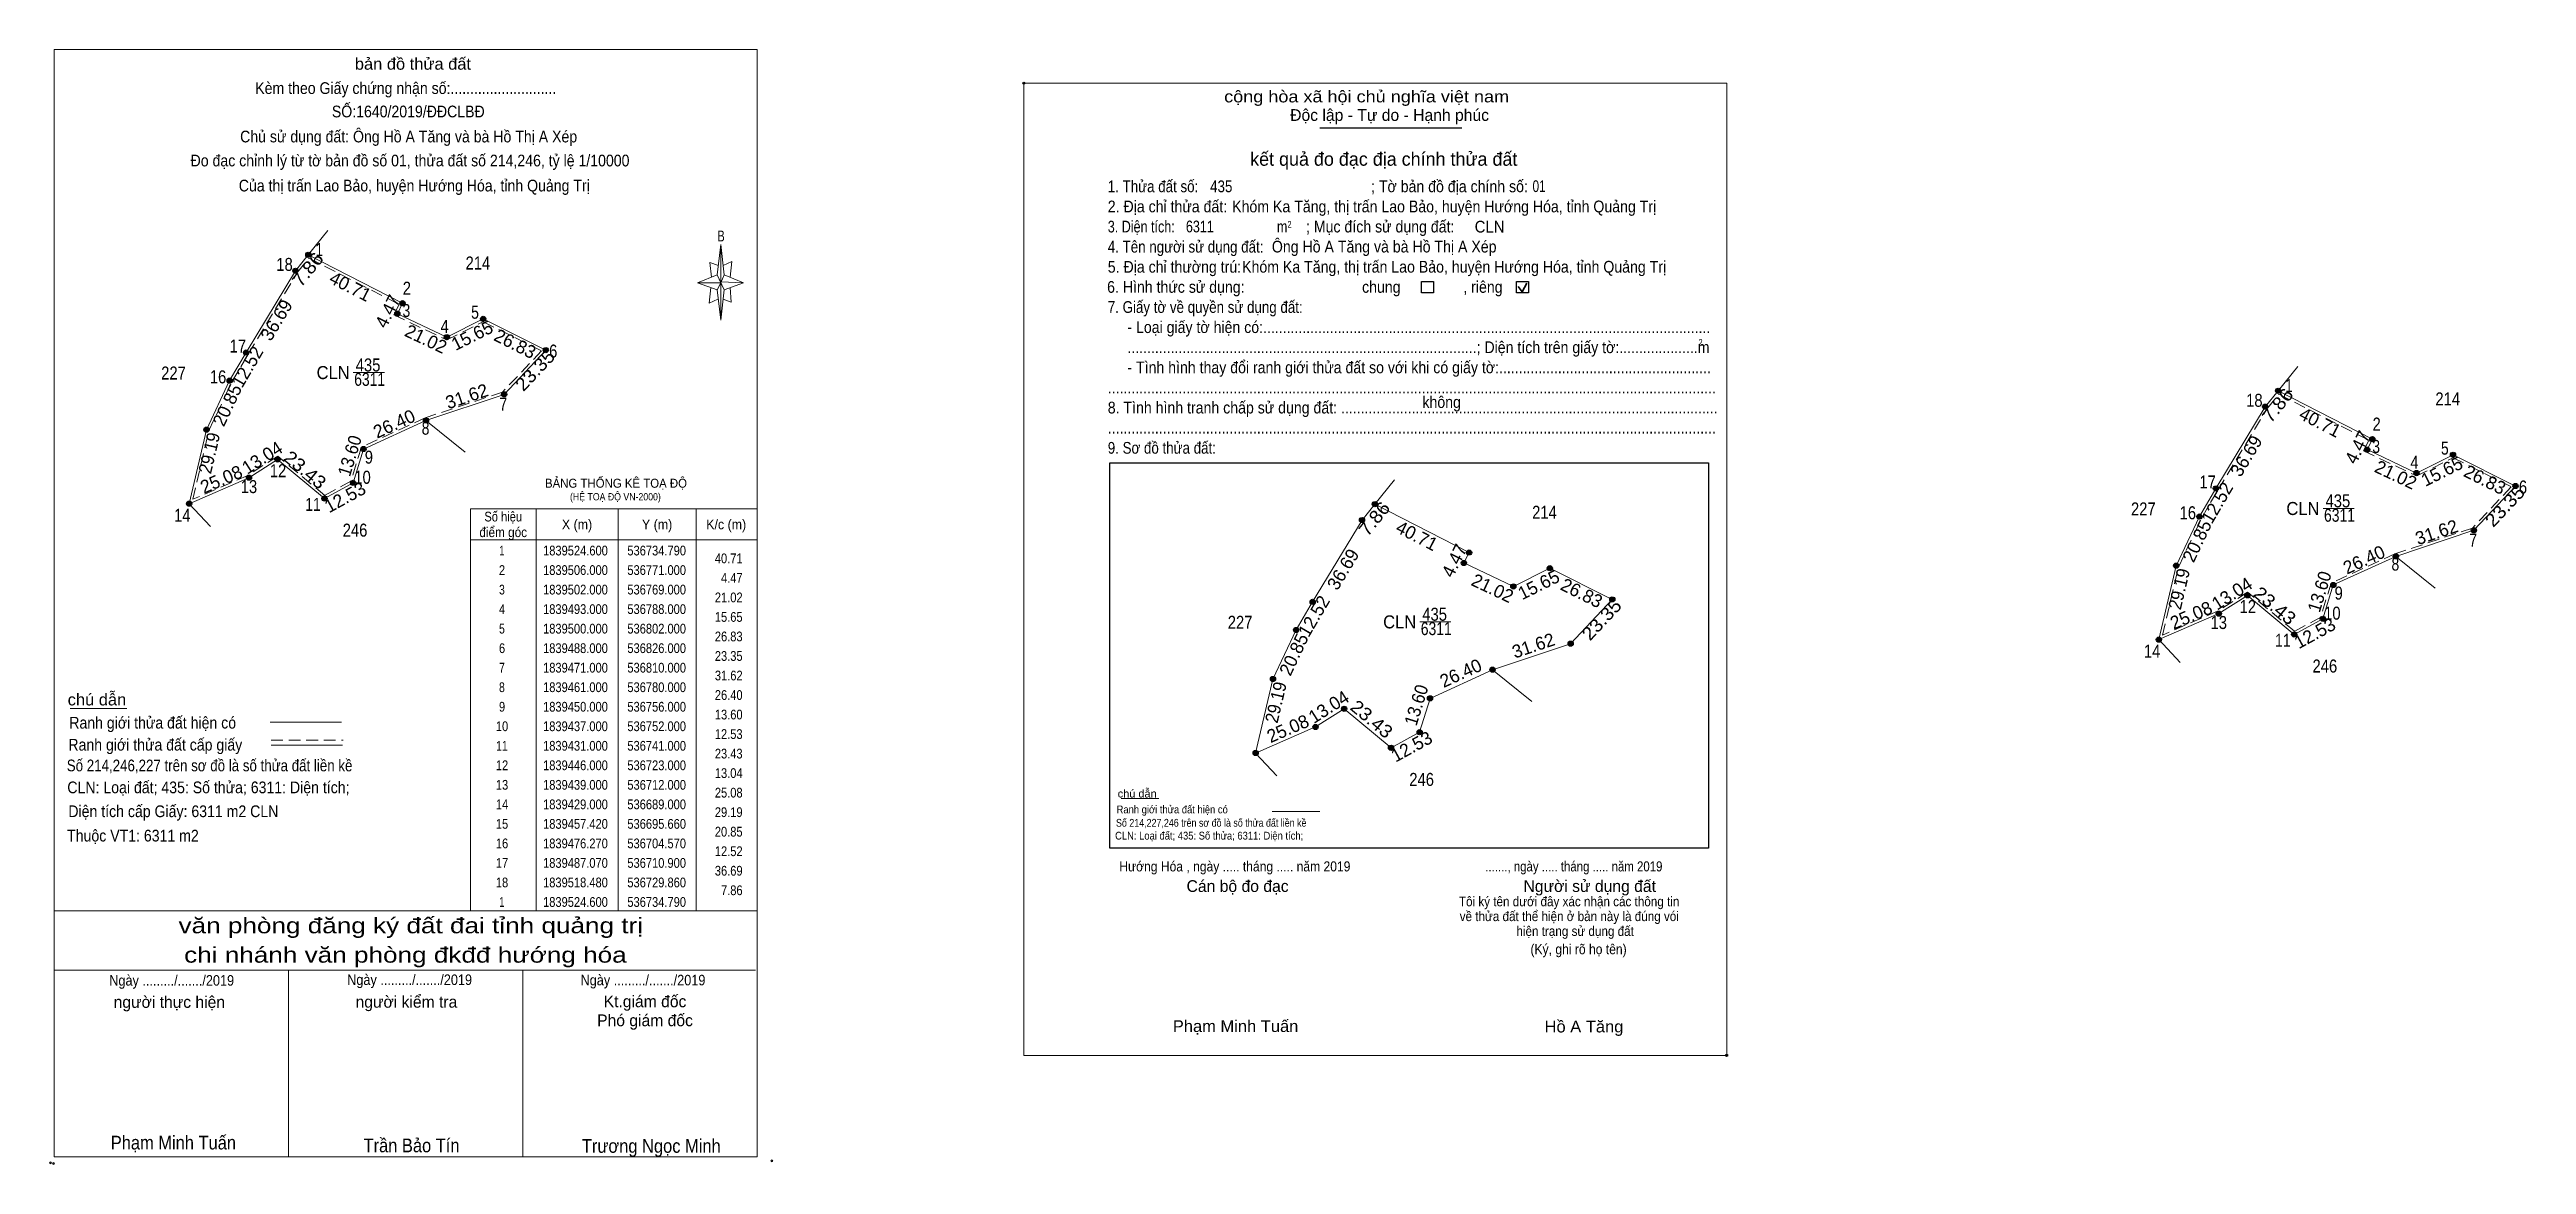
# Model space of a CAD drawing. Header units: metres. Extents: x 535879 to 536830, y 1839227 to 1839656.
import ezdxf
from ezdxf.enums import TextEntityAlignment as Align

# ---------------------------------------------------------------- set-up
doc = ezdxf.new("R2010")
doc.units = ezdxf.units.M
doc.header["$LTSCALE"] = 1.5
doc.header["$PDMODE"] = 32
doc.header["$PDSIZE"] = 0.75
doc.linetypes.add('MEDIUM_DASHED', pattern=[4.5, 3, -1.5])
for name, color, linetype, lineweight in [('1', 7, 'MEDIUM_DASHED', 13), ('10', 7, 'Continuous', 13), ('11', 7, 'Continuous', 25), ('17', 7, 'Continuous', 13), ('2', 7, 'Continuous', 25), ('20', 7, 'Continuous', 13), ('27', 7, 'Continuous', 13), ('5', 7, 'Continuous', 13), ('6', 7, 'Continuous', 13), ('63', 7, 'Continuous', 13), ('9', 7, 'Continuous', 13)]:
    doc.layers.add(name, color=color, linetype=linetype, lineweight=lineweight)
doc.layers.add('13', color=7, linetype='Continuous')
doc.layers.add('55', color=7, linetype='Continuous')

msp = doc.modelspace()

# ---------------------------------------------------------------- hatches: boundary and pattern name
at = {"layer": '11'}
for points in [[(535974.224, 1839570.703, 1), (535972.224, 1839570.703, 1)], [(535979.153, 1839576.824, 1), (535977.153, 1839576.824, 1)], [(536013.364, 1839554.223, 1), (536011.364, 1839554.223, 1)], [(536015.364, 1839558.223, 1), (536013.364, 1839558.223, 1)], [(536046.364, 1839552.223, 1), (536044.364, 1839552.223, 1)], [(536032.364, 1839545.223, 1), (536030.364, 1839545.223, 1)], [(535955.264, 1839539.293, 1), (535953.264, 1839539.293, 1)], [(535955.264, 1839539.293, 1), (535953.264, 1839539.293, 1)], [(536070.364, 1839540.223, 1), (536068.364, 1839540.223, 1)], [(535948.934, 1839528.493, 1), (535946.934, 1839528.493, 1)], [(536054.364, 1839523.223, 1), (536052.364, 1839523.223, 1)], [(536735.789, 1839524.601, 1), (536733.789, 1839524.601, 1)], [(536730.86, 1839518.48, 1), (536728.86, 1839518.48, 1)], [(535940.024, 1839509.643, 1), (535938.024, 1839509.643, 1)], [(536024.364, 1839513.223, 1), (536022.364, 1839513.223, 1)], [(536772, 1839506, 1), (536770, 1839506, 1)], [(535967.364, 1839498.223, 1), (535965.364, 1839498.223, 1)], [(536000.364, 1839502.223, 1), (535998.364, 1839502.223, 1)], [(536770, 1839502, 1), (536768, 1839502, 1)], [(536803, 1839500, 1), (536801, 1839500, 1)], [(535956.364, 1839491.223, 1), (535954.364, 1839491.223, 1)], [(535996.364, 1839489.223, 1), (535994.364, 1839489.223, 1)], [(536711.9, 1839487.07, 1), (536709.9, 1839487.07, 1)], [(536711.9, 1839487.07, 1), (536709.9, 1839487.07, 1)], [(536789, 1839493, 1), (536787, 1839493, 1)], [(536827, 1839488, 1), (536825, 1839488, 1)], [(535933.364, 1839481.223, 1), (535931.364, 1839481.223, 1)], [(535985.364, 1839483.223, 1), (535983.364, 1839483.223, 1)], [(536388.839, 1839481.051, 1), (536386.839, 1839481.051, 1)], [(536705.57, 1839476.27, 1), (536703.57, 1839476.27, 1)], [(536383.91, 1839474.93, 1), (536381.91, 1839474.93, 1)], [(536811, 1839471, 1), (536809, 1839471, 1)], [(536423.05, 1839458.45, 1), (536421.05, 1839458.45, 1)], [(536425.05, 1839462.45, 1), (536423.05, 1839462.45, 1)], [(536456.05, 1839456.45, 1), (536454.05, 1839456.45, 1)], [(536696.66, 1839457.42, 1), (536694.66, 1839457.42, 1)], [(536781, 1839461, 1), (536779, 1839461, 1)], [(536442.05, 1839449.45, 1), (536440.05, 1839449.45, 1)], [(536757, 1839450, 1), (536755, 1839450, 1)], [(536364.95, 1839443.52, 1), (536362.95, 1839443.52, 1)], [(536364.95, 1839443.52, 1), (536362.95, 1839443.52, 1)], [(536480.05, 1839444.45, 1), (536478.05, 1839444.45, 1)], [(536713, 1839439, 1), (536711, 1839439, 1)], [(536724, 1839446, 1), (536722, 1839446, 1)], [(536358.62, 1839432.72, 1), (536356.62, 1839432.72, 1)], [(536690, 1839429, 1), (536688, 1839429, 1)], [(536742, 1839431, 1), (536740, 1839431, 1)], [(536753, 1839437, 1), (536751, 1839437, 1)], [(536464.05, 1839427.45, 1), (536462.05, 1839427.45, 1)], [(536349.71, 1839413.87, 1), (536347.71, 1839413.87, 1)], [(536434.05, 1839417.45, 1), (536432.05, 1839417.45, 1)], [(536377.05, 1839402.45, 1), (536375.05, 1839402.45, 1)], [(536410.05, 1839406.45, 1), (536408.05, 1839406.45, 1)], [(536366.05, 1839395.45, 1), (536364.05, 1839395.45, 1)], [(536406.05, 1839393.45, 1), (536404.05, 1839393.45, 1)], [(536343.05, 1839385.45, 1), (536341.05, 1839385.45, 1)], [(536395.05, 1839387.45, 1), (536393.05, 1839387.45, 1)]]:
    msp.add_hatch(color=256, dxfattribs=at).paths.add_polyline_path(points)

# ---------------------------------------------------------------- linework, layer by layer
at = {"layer": '1'}
for points in [[(535978.42, 1839575.57), (536013.02, 1839557.79), (536011.01, 1839553.76), (536031.37, 1839544.12), (536045.36, 1839551.11), (536067.71, 1839539.94), (536052.8, 1839524.1), (536022.99, 1839514.16), (535998.54, 1839502.95), (535994.52, 1839489.91), (535984.48, 1839484.43), (535966.44, 1839499.47), (535954.89, 1839492.12), (535933.79, 1839482.94), (535939.97, 1839509.32), (535948.82, 1839528.03), (535955.12, 1839538.79), (535974.04, 1839570.14)], [(536735.06, 1839523.34), (536769.66, 1839505.56), (536767.65, 1839501.53), (536788.01, 1839491.89), (536802, 1839498.88), (536824.35, 1839487.71), (536809.44, 1839471.87), (536779.63, 1839461.93), (536755.18, 1839450.72), (536751.16, 1839437.68), (536741.12, 1839432.2), (536723.08, 1839447.24), (536711.53, 1839439.89), (536690.43, 1839430.71), (536696.61, 1839457.09), (536705.46, 1839475.8), (536711.76, 1839486.56), (536730.68, 1839517.91)]]:
    msp.add_lwpolyline(points, close=True, dxfattribs=at)
at = {"layer": '10'}
for points in [[(535954.26, 1839539.29), (535973.22, 1839570.7), (535978.15, 1839576.82), (536014.36, 1839558.22), (536012.36, 1839554.22), (536031.36, 1839545.22), (536045.36, 1839552.22), (536069.36, 1839540.22), (536053.36, 1839523.22), (536023.36, 1839513.22), (535999.36, 1839502.22), (535995.36, 1839489.22), (535984.36, 1839483.22), (535966.36, 1839498.22), (535955.36, 1839491.22), (535932.36, 1839481.22), (535939.02, 1839509.64), (535947.93, 1839528.49)], [(536710.9, 1839487.07), (536729.86, 1839518.48), (536734.79, 1839524.6), (536771, 1839506), (536769, 1839502), (536788, 1839493), (536802, 1839500), (536826, 1839488), (536810, 1839471), (536780, 1839461), (536756, 1839450), (536752, 1839437), (536741, 1839431), (536723, 1839446), (536712, 1839439), (536689, 1839429), (536695.66, 1839457.42), (536704.57, 1839476.27)], [(536363.95, 1839443.52), (536382.91, 1839474.93), (536387.84, 1839481.05), (536424.05, 1839462.45), (536422.05, 1839458.45), (536441.05, 1839449.45), (536455.05, 1839456.45), (536479.05, 1839444.45), (536463.05, 1839427.45), (536433.05, 1839417.45), (536409.05, 1839406.45), (536405.05, 1839393.45), (536394.05, 1839387.45), (536376.05, 1839402.45), (536365.05, 1839395.45), (536342.05, 1839385.45), (536348.71, 1839413.87), (536357.62, 1839432.72)]]:
    msp.add_lwpolyline(points, close=True, dxfattribs=at)
at = {"layer": '11'}
for centre in [(535973.224, 1839570.703), (535978.153, 1839576.824), (536012.364, 1839554.223), (536014.364, 1839558.223), (536045.364, 1839552.223), (536031.364, 1839545.223), (535954.264, 1839539.293), (535954.264, 1839539.293), (536069.364, 1839540.223), (535947.934, 1839528.493), (536053.364, 1839523.223), (536734.789, 1839524.601), (536729.86, 1839518.48), (535939.024, 1839509.643), (536023.364, 1839513.223), (536771, 1839506), (535966.364, 1839498.223), (535999.364, 1839502.223), (536769, 1839502), (536802, 1839500), (535955.364, 1839491.223), (535995.364, 1839489.223), (536710.9, 1839487.07), (536710.9, 1839487.07), (536788, 1839493), (536826, 1839488), (535932.364, 1839481.223), (535984.364, 1839483.223), (536387.839, 1839481.051), (536704.57, 1839476.27), (536382.91, 1839474.93), (536810, 1839471), (536422.05, 1839458.45), (536424.05, 1839462.45), (536455.05, 1839456.45), (536695.66, 1839457.42), (536780, 1839461), (536441.05, 1839449.45), (536756, 1839450), (536363.95, 1839443.52), (536363.95, 1839443.52), (536479.05, 1839444.45), (536712, 1839439), (536723, 1839446), (536357.62, 1839432.72), (536689, 1839429), (536741, 1839431), (536752, 1839437), (536463.05, 1839427.45), (536348.71, 1839413.87), (536433.05, 1839417.45), (536376.05, 1839402.45), (536409.05, 1839406.45), (536365.05, 1839395.45), (536405.05, 1839393.45), (536342.05, 1839385.45), (536394.05, 1839387.45)]:
    msp.add_circle(centre, 1, dxfattribs=at)
at = {"layer": '17'}
for p, q in [((535886.68, 1839402.53), (535908.4, 1839402.53)), ((536290.38, 1839367.95), (536304.86, 1839367.95))]:
    msp.add_line(p, q, dxfattribs=at)
at = {"layer": '2'}
for p, q in [((536366.7, 1839625.65), (536421.31, 1839625.65)), ((536286.09, 1839496.86), (536515.96, 1839496.86)), ((536515.96, 1839496.86), (536515.96, 1839348.9))]:
    msp.add_line(p, q, dxfattribs=at)
at = {"layer": '2', "lineweight": 35}
for p, q in [((536442.86, 1839564.61), (536444.4, 1839562.61)), ((536444.4, 1839562.61), (536446.27, 1839565.96))]:
    msp.add_line(p, q, dxfattribs=at)
at = {"layer": '2', "lineweight": 13}
msp.add_lwpolyline([(536252.98, 1839642.77), (536522.99, 1839642.77), (536522.99, 1839269.31), (536252.98, 1839269.31)], close=True, dxfattribs=at)
at = {"layer": '2'}
for points in [[(536405.77, 1839566.6), (536410.41, 1839566.6), (536410.41, 1839562.28), (536405.77, 1839562.28)], [(536442.26, 1839566.6), (536446.9, 1839566.6), (536446.9, 1839562.28), (536442.26, 1839562.28)]]:
    msp.add_lwpolyline(points, close=True, dxfattribs=at)
msp.add_lwpolyline([(536515.96, 1839348.9), (536286.09, 1839348.9), (536286.09, 1839496.86)], dxfattribs=at)
for p in [(536252.98, 1839642.77), (536522.99, 1839269.31)]:
    msp.add_point(p, dxfattribs=at)
at = {"layer": '20'}
for p, q in [((535954.26, 1839539.3), (535973.22, 1839570.71)), ((535947.93, 1839528.5), (535954.26, 1839539.3)), ((536710.9, 1839487.07), (536729.86, 1839518.48)), ((536704.57, 1839476.27), (536710.9, 1839487.07)), ((536363.95, 1839443.52), (536382.91, 1839474.93)), ((536357.62, 1839432.72), (536363.95, 1839443.52))]:
    msp.add_line(p, q, dxfattribs=at)
at = {"layer": '27'}
for p, q in [((535978.15, 1839576.82), (535985.68, 1839586.17)), ((536734.79, 1839524.6), (536742.32, 1839533.95)), ((536387.84, 1839481.05), (536395.37, 1839490.4)), ((535932.36, 1839481.22), (535940.55, 1839472.45)), ((536689, 1839429), (536697.19, 1839420.23)), ((536342.05, 1839385.45), (536350.24, 1839376.68))]:
    msp.add_line(p, q, dxfattribs=at)
at = {"layer": '5'}
for p, q in [((536135.16, 1839569.11), (536136.66, 1839580.81)), ((536135.16, 1839563.41), (536127.66, 1839566.11)), ((536137.86, 1839563.41), (536136.66, 1839551.71)), ((536137.86, 1839569.11), (536145.36, 1839566.11)), ((536140.26, 1839564.31), (536140.56, 1839558.61)), ((536140.56, 1839558.61), (536137.56, 1839559.81)), ((536023.36, 1839513.22), (536038.47, 1839501.03)), ((536780, 1839461), (536795.11, 1839448.81)), ((536433.05, 1839417.45), (536448.16, 1839405.26)), ((535880.54, 1839324.79), (536150.54, 1839324.79)), ((535880.54, 1839301.99), (536149.94, 1839301.99)), ((535880.54, 1839301.99), (536149.94, 1839301.99)), ((535880.54, 1839301.99), (536149.94, 1839301.99)), ((535970.54, 1839230.29), (535970.54, 1839301.99)), ((536060.54, 1839230.29), (536060.54, 1839301.99))]:
    msp.add_line(p, q, dxfattribs=at)
for points in [[(535880.54, 1839655.69), (536150.54, 1839655.69), (536150.54, 1839230.29), (535880.54, 1839230.29)], [(536136.66, 1839580.81), (536137.86, 1839569.11), (536136.66, 1839566.11)], [(536136.66, 1839566.11), (536127.66, 1839566.11), (536135.16, 1839569.11), (536137.86, 1839563.41), (536145.36, 1839566.11), (536136.66, 1839566.41)], [(536136.66, 1839566.11), (536136.66, 1839551.71), (536135.16, 1839563.41)]]:
    msp.add_lwpolyline(points, close=True, dxfattribs=at)
for points in [[(536135.76, 1839572.71), (536132.46, 1839573.91), (536133.06, 1839568.21)], [(536137.56, 1839572.71), (536140.86, 1839574.21), (536140.26, 1839568.21)], [(536136.66, 1839566.11), (536135.16, 1839569.11), (536127.66, 1839566.11)], [(536132.76, 1839564.31), (536132.16, 1839558.31), (536135.46, 1839559.81)], [(536136.66, 1839566.11), (536137.86, 1839563.41), (536145.36, 1839566.11)], [(536150.54, 1839230.29), (535880.54, 1839230.29), (535880.54, 1839301.99)]]:
    msp.add_lwpolyline(points, dxfattribs=at)
for p in [(535879.14, 1839227.99), (535880.34, 1839227.77)]:
    msp.add_point(p, dxfattribs=at)
at = {"layer": '6'}
for p, q in [((535963.48, 1839397.31), (535990.9, 1839397.31)), ((535963.9, 1839388.51), (535991.32, 1839388.51)), ((536348.42, 1839363.03), (536366.7, 1839363.03))]:
    msp.add_line(p, q, dxfattribs=at)
at = {"layer": '6', "linetype": 'MEDIUM_DASHED'}
msp.add_line((535963.9, 1839390.37), (535991.5, 1839390.37), dxfattribs=at)
at = {"layer": '6'}
msp.add_point((536156.24, 1839228.79), dxfattribs=at)
at = {"layer": '63'}
for p, q in [((536065.64, 1839479.29), (536065.64, 1839324.79)), ((536097.14, 1839479.29), (536097.14, 1839324.79)), ((536127.14, 1839479.29), (536127.14, 1839324.79)), ((536040.44, 1839467.29), (536150.54, 1839467.29))]:
    msp.add_line(p, q, dxfattribs=at)
msp.add_lwpolyline([(536040.44, 1839479.29), (536150.54, 1839479.29), (536150.54, 1839324.79), (536040.44, 1839324.79)], close=True, dxfattribs=at)
at = {"layer": '9'}
for p, q in [((535995.42, 1839531.61), (536007.4, 1839531.61)), ((536752.06, 1839479.38), (536764.03, 1839479.38)), ((536405.11, 1839435.83), (536417.08, 1839435.83))]:
    msp.add_line(p, q, dxfattribs=at)

# ---------------------------------------------------------------- texts
at = {"layer": '1'}
for s, height, width, p in [('BẢNG THỐNG KÊ TOẠ ĐỘ ', 3.45, 0.95, (536069.08, 1839487.36)), ('(HỆ TOẠ ĐỘ VN-2000)', 2.79, 0.9, (536078.68, 1839482.5))]:
    msp.add_text(s, height=height, dxfattribs=dict(at, width=width)).set_placement(p)
at = {"layer": '13', "width": 0.95}
for p in [(535994.05, 1839529.09), (536750.69, 1839476.88), (536403.74, 1839433.33)]:
    msp.add_text('CLN', height=5, dxfattribs=at).set_placement(p, align=Align.RIGHT)
at = {"layer": '13'}
for s, width, p in [('435', 0.85, (536001.12, 1839532.02)), ('6311', 0.8, (536001.74, 1839526.5)), ('6311', 0.8, (536758.38, 1839474.29)), ('435', 0.85, (536757.76, 1839479.81)), ('435', 0.85, (536410.81, 1839436.26)), ('6311', 0.8, (536411.43, 1839430.74))]:
    msp.add_text(s, height=5, dxfattribs=dict(at, width=width)).set_placement(p, align=Align.CENTER)
at = {"layer": '2'}
for s, height, width, p in [('cộng hòa xã hội chủ nghĩa việt nam', 4.507, 1.15, (536329.97, 1839635.39)), ('1. Thửa đất số:', 4.507, 0.85, (536285.26, 1839600.88)), ('435', 4.51, 0.85, (536324.57, 1839600.88)), ('; Tờ bản đồ địa chính số:', 4.507, 0.9, (536386.38, 1839600.88)), ('01', 4.51, 0.75, (536448.42, 1839600.94)), ('2. Địa chỉ thửa đất:', 4.507, 0.9, (536285.26, 1839593.15)), ('Khóm Ka Tăng, thị trấn Lao Bảo, huyện Hướng Hóa, tỉnh Quảng Trị', 4.51, 0.9, (536333.03, 1839593.15)), ('4. Tên người sử dụng đất:', 4.507, 0.85, (536285.26, 1839577.7)), ('3. Diện tích:', 4.507, 0.8, (536285.26, 1839585.42)), ('6311', 4.51, 0.8, (536315.26, 1839585.46)), ('Ông Hồ A Tăng và bà Hồ Thị A Xép', 4.51, 0.9, (536348.29, 1839577.73)), ('m', 4.507, 0.8, (536350.23, 1839585.42)), ('2', 2.575, 0.8, (536354.28, 1839587.23)), ('; Mục đích sử dụng đất:', 4.507, 0.9, (536361.4, 1839585.42)), (' CLN', 4.51, 0.95, (536424.6, 1839585.39)), ('5. Địa chỉ thường trú:', 4.507, 0.9, (536285.26, 1839569.97)), ('Khóm Ka Tăng, thị trấn Lao Bảo, huyện Hướng Hóa, tỉnh Quảng Trị', 4.51, 0.9, (536336.85, 1839569.99)), ('6. Hình thức sử dụng:', 4.507, 0.9, (536285, 1839562.24)), ('chung                , riêng', 4.507, 0.9, (536382.94, 1839562.24)), ('7. Giấy tờ về quyền sử dụng đất:', 4.507, 0.85, (536285.26, 1839554.52)), ('     - Loại giấy tờ hiện có:..................................................................................................................', 4.507, 0.9, (536285.26, 1839546.79)), ('     .........................................................................................; Diện tích trên giấy tờ:....................m', 4.507, 0.9, (536285.26, 1839539.06)), ('2', 2.575, 0.8, (536512.17, 1839541.9)), ('     - Tình hình thay đổi ranh giới thửa đất so với khi có giấy tờ:......................................................', 4.507, 0.9, (536285.26, 1839531.34)), ('...........................................................................................................................................................', 4.507, 0.9, (536285.26, 1839523.61)), ('8. Tình hình tranh chấp sử dụng đất: ................................................................................................', 4.507, 0.9, (536285.26, 1839515.88)), ('không', 4.507, 0.9, (536406.12, 1839518.01)), ('9. Sơ đồ thửa đất:', 4.507, 0.85, (536285.26, 1839500.43)), ('...........................................................................................................................................................', 4.507, 0.9, (536285.26, 1839508.16)), ('Hướng Hóa , ngày ..... tháng ..... năm 2019', 3.86, 0.9, (536289.67, 1839339.97)), ('......., ngày ..... tháng ..... năm 2019', 3.86, 0.85, (536430.26, 1839339.97)), ('(Ký, ghi rõ họ tên)', 3.863, 0.9, (536447.62, 1839308.16)), ('Phạm Minh Tuấn', 4.51, 1.05, (536310.24, 1839278.28)), ('Hồ A Tăng', 4.51, 1.05, (536453.04, 1839278.12))]:
    msp.add_text(s, height=height, dxfattribs=dict(at, width=width)).set_placement(p)
for s, p in [('Độc lập - Tự do - Hạnh phúc', (536355.31, 1839628.28)), ('Cán bộ đo đạc', (536315.52, 1839332.08)), ('Người sử dụng đất', (536444.94, 1839332.08))]:
    msp.add_text(s, height=4.507, dxfattribs=at).set_placement(p)
for s, height, p in [('kết quả đo đạc địa chính thửa đất', 5.151, (536391.265, 1839611.05)), ('.', 1.288, (536522.967, 1839268.62))]:
    msp.add_text(s, height=height, dxfattribs=at).set_placement(p, align=Align.CENTER)
at = {"layer": '2', "width": 0.9}
for s, p in [('Tôi ký tên dưới đây xác nhận các thông tin', (536462.47, 1839326.57)), ('về thửa đất thể hiện ở bản này là đúng vói', (536462.535, 1839320.88)), ('hiện trạng sử dụng đất', (536464.785, 1839315.18))]:
    msp.add_text(s, height=3.724, dxfattribs=at).set_placement(p, align=Align.CENTER)
at = {"layer": '5'}
for s, height, width, p in [('bản đồ thửa đất', 4.5, 1.05, (536018.35, 1839647.94)), ('Kèm theo Giấy chứng nhận số:...........................', 4.5, 0.9, (536015.59, 1839638.62)), ('SỐ:1640/2019/ĐĐCLBĐ', 4.5, 0.9, (536016.565, 1839629.64)), ('Chủ sử dụng đất: Ông Hồ A Tăng và bà Hồ Thị A Xép', 4.5, 0.9, (536016.7, 1839620.02)), ('Đo đạc chỉnh lý từ tờ bản đồ số 01, thửa đất số 214,246, tỷ lệ 1/10000 ', 4.5, 0.9, (536017.99, 1839610.8)), ('Của thị trấn Lao Bảo, huyện Hướng Hóa, tỉnh Quảng Trị', 4.5, 0.9, (536018.875, 1839601.18)), ('B', 4.133, 0.75, (536136.73, 1839582)), ('văn phòng đăng ký đất đai tỉnh quảng trị', 6, 1.25, (536017.525, 1839316.2)), ('chi nhánh văn phòng đkđđ hướng hóa', 6, 1.25, (536015.46, 1839304.92)), ('Ngày ........./......./2019', 4.05, 0.9, (535925.68, 1839296.08)), ('Ngày ........./......./2019', 4.05, 0.9, (536017.08, 1839296.34)), ('Ngày ........./......./2019', 4.05, 0.9, (536106.72, 1839296.2)), ('Phạm Minh Tuấn', 5.25, 0.9, (535926.34, 1839233.16)), ('Trần Bảo Tín', 5.25, 0.9, (536017.815, 1839232.08)), ('Trương Ngọc Minh', 5.25, 0.9, (536109.91, 1839231.88))]:
    msp.add_text(s, height=height, dxfattribs=dict(at, width=width)).set_placement(p, align=Align.CENTER)
for s, p in [('người thực hiện', (535924.785, 1839287.56)), ('người kiểm tra', (536015.85, 1839287.62)), ('Kt.giám đốc', (536107.5, 1839287.8)), ('Phó giám đốc', (536107.5, 1839280.51))]:
    msp.add_text(s, height=4.5, dxfattribs=at).set_placement(p, align=Align.CENTER)
at = {"layer": '55'}
for s, height, width, p in [('1', 0.8, 0.25, (535978, 1839576.81)), ('0', 0.22, 0.6, (535978.12, 1839576.59)), ('0', 0.22, 0.6, (535978.12, 1839576.59)), ('18', 0.8, 0.6, (535973.02, 1839570.69)), ('0', 0.22, 0.6, (535973.19, 1839570.47)), ('0', 0.22, 0.6, (535973.19, 1839570.47)), ('3', 0.8, 0.55, (536012.27, 1839554.21)), ('2', 0.8, 0.6, (536014.265, 1839558.21)), ('5', 0.8, 0.55, (536045.265, 1839552.21)), ('4', 0.8, 0.6, (536031.255, 1839545.21)), ('17', 0.8, 0.6, (535954.065, 1839539.28)), ('0', 0.22, 0.6, (535954.23, 1839539.06)), ('0', 0.22, 0.6, (535954.23, 1839539.06)), ('6', 0.8, 0.6, (536069.265, 1839540.21)), ('16', 0.8, 0.6, (535947.725, 1839528.48)), ('0', 0.22, 0.6, (535947.9, 1839528.26)), ('0', 0.22, 0.6, (535947.9, 1839528.26)), ('7', 0.8, 0.6, (536053.265, 1839523.21)), ('1', 0.8, 0.75, (536734.8, 1839524.6)), ('18', 0.8, 0.95, (536729.86, 1839518.48)), ('15', 0.8, 0.6, (535938.825, 1839509.63)), ('0', 0.22, 0.6, (535938.99, 1839509.41)), ('0', 0.22, 0.6, (535938.99, 1839509.41)), ('8', 0.8, 0.55, (536023.27, 1839513.21)), ('2', 0.8, 0.95, (536771.01, 1839506)), ('12', 0.8, 0.6, (535966.155, 1839498.21)), ('0', 0.22, 0.6, (535966.33, 1839497.99)), ('0', 0.22, 0.6, (535966.33, 1839497.99)), ('9', 0.8, 0.6, (535999.265, 1839502.21)), ('3', 0.8, 0.85, (536769, 1839502)), ('5', 0.8, 0.85, (536802, 1839500)), ('13', 0.8, 0.6, (535955.17, 1839491.21)), ('0', 0.22, 0.6, (535955.33, 1839490.99)), ('0', 0.22, 0.6, (535955.33, 1839490.99)), ('10', 0.8, 0.6, (535995.16, 1839489.21)), ('17', 0.8, 0.95, (536710.91, 1839487.07)), ('4', 0.8, 0.95, (536788, 1839493)), ('6', 0.8, 0.95, (536826.01, 1839488)), ('14', 0.8, 0.6, (535932.16, 1839481.21)), ('0', 0.22, 0.6, (535932.33, 1839480.99)), ('0', 0.22, 0.6, (535932.33, 1839480.99)), ('0', 0.22, 0.6, (535932.33, 1839480.99)), ('0', 0.22, 0.6, (535932.33, 1839480.99)), ('11', 0.8, 0.4, (535984.085, 1839483.21)), ('0', 0.22, 0.6, (535984.33, 1839482.99)), ('0', 0.22, 0.6, (535984.33, 1839482.99)), ('1', 0.8, 0.25, (536387.69, 1839481.05)), ('0', 0.22, 0.6, (536387.81, 1839480.83)), ('0', 0.22, 0.6, (536387.81, 1839480.83)), ('16', 0.8, 0.95, (536704.57, 1839476.27)), ('18', 0.8, 0.6, (536382.71, 1839474.93)), ('0', 0.22, 0.6, (536382.88, 1839474.71)), ('0', 0.22, 0.6, (536382.88, 1839474.71)), ('7', 0.8, 0.9, (536810, 1839471)), ('3', 0.8, 0.55, (536421.96, 1839458.45)), ('2', 0.8, 0.6, (536423.955, 1839462.45)), ('15', 0.8, 0.95, (536695.67, 1839457.42)), ('8', 0.8, 0.9, (536780.01, 1839461)), ('4', 0.8, 0.6, (536440.945, 1839449.45)), ('5', 0.8, 0.55, (536454.955, 1839456.45)), ('9', 0.8, 0.95, (536756.01, 1839450)), ('17', 0.8, 0.6, (536363.755, 1839443.52)), ('0', 0.22, 0.6, (536363.92, 1839443.3)), ('0', 0.22, 0.6, (536363.92, 1839443.3)), ('6', 0.8, 0.6, (536478.955, 1839444.45)), ('13', 0.8, 0.9, (536712.01, 1839439)), ('12', 0.8, 0.95, (536723, 1839446)), ('16', 0.8, 0.6, (536357.415, 1839432.72)), ('0', 0.22, 0.6, (536357.59, 1839432.5)), ('0', 0.22, 0.6, (536357.59, 1839432.5)), ('11', 0.8, 0.85, (536741, 1839431)), ('10', 0.8, 0.95, (536752, 1839437)), ('7', 0.8, 0.6, (536462.955, 1839427.45)), ('15', 0.8, 0.6, (536348.515, 1839413.87)), ('0', 0.22, 0.6, (536348.68, 1839413.65)), ('0', 0.22, 0.6, (536348.68, 1839413.65)), ('8', 0.8, 0.55, (536432.96, 1839417.45)), ('12', 0.8, 0.6, (536375.845, 1839402.45)), ('0', 0.22, 0.6, (536376.02, 1839402.23)), ('0', 0.22, 0.6, (536376.02, 1839402.23)), ('9', 0.8, 0.6, (536408.955, 1839406.45)), ('13', 0.8, 0.6, (536364.86, 1839395.45)), ('0', 0.22, 0.6, (536365.02, 1839395.23)), ('0', 0.22, 0.6, (536365.02, 1839395.23)), ('10', 0.8, 0.6, (536404.85, 1839393.45)), ('14', 0.8, 0.6, (536341.85, 1839385.45)), ('0', 0.22, 0.6, (536342.02, 1839385.23)), ('0', 0.22, 0.6, (536342.02, 1839385.23)), ('0', 0.22, 0.6, (536342.02, 1839385.23)), ('0', 0.22, 0.6, (536342.02, 1839385.23)), ('11', 0.8, 0.4, (536393.775, 1839387.45)), ('0', 0.22, 0.6, (536394.02, 1839387.23)), ('0', 0.22, 0.6, (536394.02, 1839387.23))]:
    msp.add_text(s, height=height, dxfattribs=dict(at, width=width)).set_placement(p, align=Align.CENTER)
for s, height, p in [('0', 0.22, (536734.79, 1839524.38)), ('0', 0.22, (536734.79, 1839524.38)), ('0', 0.22, (536729.86, 1839518.26)), ('0', 0.22, (536729.86, 1839518.26)), ('0', 0.22, (536710.9, 1839486.85)), ('0', 0.22, (536710.9, 1839486.85)), ('0', 0.22, (536704.57, 1839476.05)), ('0', 0.22, (536704.57, 1839476.05)), ('0', 0.22, (536695.66, 1839457.2)), ('0', 0.22, (536695.66, 1839457.2)), ('0', 0.22, (536712, 1839438.78)), ('0', 0.22, (536712, 1839438.78)), ('0', 0.22, (536723, 1839445.78)), ('0', 0.22, (536723, 1839445.78)), ('14', 0.8, (536689.01, 1839429)), ('0', 0.22, (536689, 1839428.78)), ('0', 0.22, (536689, 1839428.78)), ('0', 0.22, (536689, 1839428.78)), ('0', 0.22, (536689, 1839428.78)), ('0', 0.22, (536741, 1839430.78)), ('0', 0.22, (536741, 1839430.78))]:
    msp.add_text(s, height=height, dxfattribs=at).set_placement(p, align=Align.CENTER)
at = {"layer": '6'}
for s, height, width, p in [('chú dẫn', 4.5, 1.05, (535885.74, 1839403.73)), ('Ranh giới thửa đất cấp giấy', 4.5, 0.9, (535886, 1839386.39)), ('Ranh giới thửa đất hiện có ', 4.5, 0.9, (535886.34, 1839394.85)), ('Số 214,246,227 trên sơ đồ là số thửa đất liền kề', 4.5, 0.85, (535885.39, 1839378.42)), ('CLN: Loại đất; 435: Số thửa; 6311: Diện tích;', 4.5, 0.9, (535885.6, 1839370)), ('chú dẫn', 3, 1.05, (536289.06, 1839368.36)), ('Diện tích cấp Giấy: 6311 m2 CLN', 4.5, 0.9, (535885.99, 1839360.82)), ('Ranh giới thửa đất hiện có ', 3, 0.9, (536288.64, 1839362.27)), ('Thuộc VT1: 6311 m2', 4.5, 0.9, (535885.51, 1839351.46)), ('CLN: Loại đất; 435: Số thửa; 6311: Diện tích;', 3, 0.9, (536288.06, 1839352.2)), ('Số 214,227,246 trên sơ đồ là số thửa đất liền kề', 3, 0.85, (536288.42, 1839357.14))]:
    msp.add_text(s, height=height, dxfattribs=dict(at, width=width)).set_placement(p)
at = {"layer": '63'}
for s, height, width, p in [(' 1', 5, 0.75, (535983.74, 1839576.36)), (' 18', 5, 0.85, (535972.2, 1839570.65)), (' 2', 5, 0.85, (536017.6, 1839561.51)), (' 3', 5, 0.8, (536017.32, 1839552.93)), (' 5', 5, 0.8, (536043.7, 1839552.27)), (' 17', 5, 0.85, (535954.26, 1839539.28)), (' 4', 5, 0.85, (536032.12, 1839546.85)), (' 6', 5, 0.85, (536073.81, 1839537.34)), (' 16', 5, 0.85, (535946.65, 1839527.45)), (' 1', 5, 0.75, (536740.38, 1839524.15)), (' 7', 5, 0.8, (536054.56, 1839516.97)), (' 18', 5, 0.85, (536728.84, 1839518.44)), (' 8', 5, 0.8, (536024.69, 1839507.73)), (' 3', 5, 0.8, (536773.96, 1839500.72)), (' 2', 5, 0.85, (536774.24, 1839509.3)), (' 5', 5, 0.8, (536800.34, 1839500.06)), (' 12', 5, 0.85, (535969.69, 1839491.4)), (' 9', 5, 0.85, (536003.01, 1839496.6)), (' 4', 5, 0.85, (536788.76, 1839494.64)), (' 13', 5, 0.85, (535958.53, 1839485.29)), (' 10', 5, 0.85, (536002.16, 1839488.88)), (' 17', 5, 0.85, (536710.9, 1839487.07)), (' 6', 5, 0.85, (536830.45, 1839485.13)), (' 14', 5, 0.85, (535932.93, 1839474.27)), (' 11', 5, 0.8, (535982.95, 1839478.46)), (' 16', 5, 0.85, (536703.29, 1839475.24)), (' 7', 5, 0.8, (536811.2, 1839464.76)), ('40.71', 3.75, 0.85, (536144.98, 1839458.35)), (' 8', 5, 0.8, (536781.33, 1839455.52)), ('4.47', 3.75, 0.85, (536144.98, 1839450.85)), (' 9', 5, 0.85, (536759.65, 1839444.39)), ('21.02', 3.75, 0.85, (536144.99, 1839443.35)), ('15.65', 3.75, 0.85, (536144.98, 1839435.85)), (' 12', 5, 0.85, (536726.33, 1839439.19)), (' 10', 5, 0.85, (536758.8, 1839436.67)), ('26.83', 3.75, 0.85, (536144.98, 1839428.35)), (' 13', 5, 0.85, (536715.17, 1839433.08)), (' 11', 5, 0.8, (536739.59, 1839426.25)), ('23.35', 3.75, 0.85, (536144.98, 1839420.85)), (' 14', 5, 0.85, (536689.57, 1839422.06)), ('31.62', 3.75, 0.85, (536144.99, 1839413.35)), ('26.40', 3.75, 0.85, (536144.98, 1839405.85)), ('13.60', 3.75, 0.85, (536144.98, 1839398.35)), ('12.53', 3.75, 0.85, (536144.98, 1839390.85)), ('23.43', 3.75, 0.85, (536144.98, 1839383.35)), ('25.08', 3.75, 0.85, (536144.99, 1839368.35)), ('13.04', 3.75, 0.85, (536144.98, 1839375.85)), ('29.19', 3.75, 0.85, (536144.98, 1839360.85)), ('20.85', 3.75, 0.85, (536144.98, 1839353.35)), ('12.52', 3.75, 0.85, (536144.99, 1839345.85)), ('36.69', 3.75, 0.85, (536144.98, 1839338.35)), ('7.86', 3.75, 0.85, (536144.99, 1839330.85))]:
    msp.add_text(s, height=height, dxfattribs=dict(at, width=width)).set_placement(p, align=Align.RIGHT)
for s, rotation, width, p in [('7.86', 51.147, 1.1, (535979.916, 1839569.642)), ('23.35', 46.736, 1.1, (536067.099, 1839530.737)), ('7.86', 51.147, 1.1, (536736.56, 1839517.437)), ('29.19', 76.811, 0.95, (535942.563, 1839500.12)), ('13.60', 72.897, 0.95, (535996.465, 1839498.925)), ('23.43', 320.194, 1.1, (535975.325, 1839492.326)), ('23.35', 46.736, 1.1, (536823.743, 1839478.532)), ('7.86', 51.147, 1.1, (536389.606, 1839473.882)), ('29.19', 76.811, 0.95, (536699.203, 1839447.91)), ('23.43', 320.194, 1.1, (536731.96, 1839440.12)), ('13.60', 72.897, 0.95, (536753.105, 1839446.715)), ('23.35', 46.736, 1.1, (536476.789, 1839434.977)), ('29.19', 76.811, 0.95, (536352.253, 1839404.36)), ('13.60', 72.897, 0.95, (536406.155, 1839403.165)), ('23.43', 320.194, 1.1, (536385.015, 1839396.566))]:
    msp.add_text(s, height=5, rotation=rotation, dxfattribs=dict(at, width=width)).set_placement(p, align=Align.CENTER)
for s, height, width, p in [('214', 5, 0.85, (536043.305, 1839571.19)), ('227', 5, 0.85, (535926.385, 1839528.92)), ('214', 5, 0.85, (536799.945, 1839518.98)), ('Số hiệu', 3.75, 0.85, (536053.03, 1839474.4)), ('214', 5, 0.85, (536452.995, 1839475.43)), ('227', 5, 0.85, (536683.025, 1839476.71)), ('246', 5, 0.85, (535996.12, 1839468.57)), ('điểm góc', 3.75, 0.9, (536053.035, 1839468.4)), ('X (m)', 3.75, 0.95, (536081.385, 1839471.4)), ('Y (m)', 3.75, 0.95, (536112.14, 1839471.4)), ('K/c (m)', 3.75, 0.95, (536138.685, 1839471.4)), (' 2', 3.75, 0.85, (536051.98, 1839453.85)), (' 1', 3.75, 0.75, (536051.99, 1839461.35)), ('1839524.600', 3.75, 0.85, (536080.785, 1839461.35)), ('1839506.000', 3.75, 0.85, (536080.785, 1839453.85)), ('536734.790', 3.75, 0.85, (536111.98, 1839461.35)), ('536771.000', 3.75, 0.85, (536111.98, 1839453.85)), (' 3', 3.75, 0.8, (536051.985, 1839446.35)), ('1839502.000', 3.75, 0.85, (536080.785, 1839446.35)), ('536769.000', 3.75, 0.85, (536111.98, 1839446.35)), (' 4', 3.75, 0.85, (536051.99, 1839438.85)), ('1839493.000', 3.75, 0.85, (536080.785, 1839438.85)), ('536788.000', 3.75, 0.85, (536111.98, 1839438.85)), (' 5', 3.75, 0.8, (536051.985, 1839431.35)), ('1839500.000', 3.75, 0.85, (536080.785, 1839431.35)), ('536802.000', 3.75, 0.85, (536111.98, 1839431.35)), ('227', 5, 0.85, (536336.075, 1839433.16)), (' 6', 3.75, 0.85, (536051.985, 1839423.85)), (' 7', 3.75, 0.8, (536051.98, 1839416.35)), ('1839488.000', 3.75, 0.85, (536080.785, 1839423.85)), ('1839471.000', 3.75, 0.85, (536080.785, 1839416.35)), ('536826.000', 3.75, 0.85, (536111.98, 1839423.85)), ('536810.000', 3.75, 0.85, (536111.98, 1839416.35)), ('246', 5, 0.85, (536752.76, 1839416.36)), (' 8', 3.75, 0.8, (536051.98, 1839408.85)), ('1839461.000', 3.75, 0.85, (536080.785, 1839408.85)), ('536780.000', 3.75, 0.85, (536111.98, 1839408.85)), (' 9', 3.75, 0.85, (536051.99, 1839401.35)), ('1839450.000', 3.75, 0.85, (536080.785, 1839401.35)), ('536756.000', 3.75, 0.85, (536111.98, 1839401.35)), (' 10', 3.75, 0.85, (536051.985, 1839393.85)), ('1839437.000', 3.75, 0.85, (536080.785, 1839393.85)), ('536752.000', 3.75, 0.85, (536111.98, 1839393.85)), (' 12', 3.75, 0.85, (536051.985, 1839378.85)), (' 11', 3.75, 0.8, (536051.985, 1839386.35)), ('1839431.000', 3.75, 0.85, (536080.785, 1839386.35)), ('1839446.000', 3.75, 0.85, (536080.785, 1839378.85)), ('536741.000', 3.75, 0.85, (536111.98, 1839386.35)), ('536723.000', 3.75, 0.85, (536111.98, 1839378.85)), (' 13', 3.75, 0.85, (536051.985, 1839371.35)), ('1839439.000', 3.75, 0.85, (536080.785, 1839371.35)), ('536712.000', 3.75, 0.85, (536111.98, 1839371.35)), ('246', 5, 0.85, (536405.81, 1839372.81)), (' 14', 3.75, 0.85, (536051.985, 1839363.85)), ('1839429.000', 3.75, 0.85, (536080.785, 1839363.85)), ('536689.000', 3.75, 0.85, (536111.98, 1839363.85)), (' 15', 3.75, 0.85, (536051.985, 1839356.35)), ('1839457.420', 3.75, 0.85, (536080.785, 1839356.35)), ('536695.660', 3.75, 0.85, (536111.98, 1839356.35)), (' 16', 3.75, 0.85, (536051.985, 1839348.85)), (' 17', 3.75, 0.85, (536051.985, 1839341.35)), ('1839476.270', 3.75, 0.85, (536080.785, 1839348.85)), ('1839487.070', 3.75, 0.85, (536080.785, 1839341.35)), ('536704.570', 3.75, 0.85, (536111.98, 1839348.85)), ('536710.900', 3.75, 0.85, (536111.98, 1839341.35)), (' 18', 3.75, 0.85, (536051.985, 1839333.85)), ('1839518.480', 3.75, 0.85, (536080.785, 1839333.85)), ('536729.860', 3.75, 0.85, (536111.98, 1839333.85)), (' 1', 3.75, 0.75, (536051.99, 1839326.35)), ('1839524.600', 3.75, 0.85, (536080.785, 1839326.35)), ('536734.790', 3.75, 0.85, (536111.98, 1839326.35))]:
    msp.add_text(s, height=height, dxfattribs=dict(at, width=width)).set_placement(p, align=Align.CENTER)
for s, rotation, p in [('40.71', 332.812, (535993.173, 1839562.458)), ('36.69', 58.884, (535968.077, 1839550.483)), ('4.47', 63.435, (536010.928, 1839554.017)), ('21.02', 334.654, (536022.295, 1839542.264)), ('15.65', 26.565, (536042.207, 1839543.598)), ('26.83', 333.435, (536056.487, 1839540.432)), ('12.52', 59.625, (535956.921, 1839532.536)), ('20.85', 64.701, (535949.29, 1839518.042)), ('31.62', 18.435, (536039.839, 1839520.12)), ('26.40', 24.624, (536012.198, 1839509.646)), ('40.71', 332.812, (536749.808, 1839510.251)), ('13.04', 32.471, (535961.783, 1839496.805)), ('36.69', 58.884, (536724.717, 1839498.273)), ('4.47', 63.435, (536767.568, 1839501.807)), ('25.08', 23.499, (535945.753, 1839488.297)), ('21.02', 334.654, (536778.935, 1839490.054)), ('15.65', 26.565, (536798.847, 1839491.388)), ('26.83', 333.435, (536813.132, 1839488.219)), ('12.53', 28.61, (535993.463, 1839481.501)), ('12.52', 59.625, (536713.561, 1839480.326)), ('40.71', 332.812, (536402.863, 1839466.698)), ('20.85', 64.701, (536705.93, 1839465.832)), ('31.62', 18.435, (536796.474, 1839467.908)), ('36.69', 58.884, (536377.767, 1839454.723)), ('4.47', 63.435, (536420.618, 1839458.257)), ('26.40', 24.624, (536768.843, 1839457.438)), ('21.02', 334.654, (536431.985, 1839446.504)), ('15.65', 26.565, (536451.897, 1839447.838)), ('26.83', 333.435, (536466.177, 1839444.672)), ('13.04', 32.471, (536718.423, 1839444.595)), ('12.52', 59.625, (536366.611, 1839436.776)), ('25.08', 23.499, (536702.393, 1839436.087)), ('20.85', 64.701, (536358.98, 1839422.282)), ('31.62', 18.435, (536449.529, 1839424.36)), ('12.53', 28.61, (536750.098, 1839429.288)), ('26.40', 24.624, (536421.888, 1839413.886)), ('13.04', 32.471, (536371.473, 1839401.045)), ('25.08', 23.499, (536355.443, 1839392.537)), ('12.53', 28.61, (536403.153, 1839385.741))]:
    msp.add_text(s, height=5, rotation=rotation, dxfattribs=at).set_placement(p, align=Align.CENTER)

doc.saveas('drawing.dxf')
